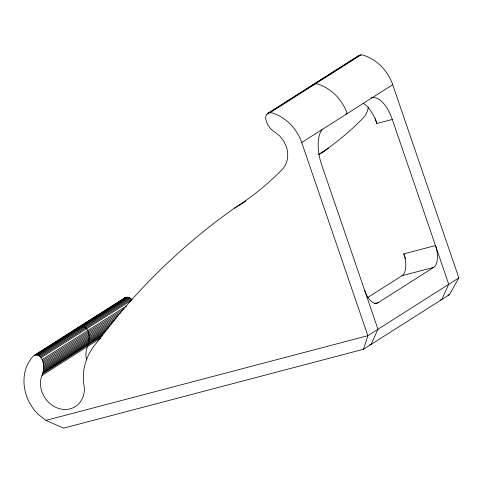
<?xml version="1.0" encoding="UTF-8"?>
<svg xmlns="http://www.w3.org/2000/svg" width="483" height="483" viewBox="0 0 483 483"><rect width="100%" height="100%" fill="white"/><g stroke="black" fill="none" stroke-linecap="round" stroke-linejoin="round"><path stroke-width="0.72" d="M43.754 368.179C43.802 363.947 42.866 359.153 39.666 356.164C33.508 351.654 29.898 360.813 27.362 364.81A42.305 36.744 57.6 0 0 38.048 414.203L45.915 420.397L63.605 428.155L363.482 349.257L449.413 294.666L458.85 277.882L392.709 84.7A42.305 36.744 57.6 0 0 362.975 55.074L361.097 54.845L359.334 55.291L268.349 113.094C265.988 114.29 265.167 117.206 265.904 119.633A17.527 15.227 57.6 0 0 274.815 132.113L279.681 135.946L283.606 140.879L286.316 146.56A24.174 20.998 57.6 0 1 282.766 168.893A353.574 307.122 57.6 0 1 234.478 208.137A794.873 690.43 57.6 0 0 179.664 251.77L166.75 263.676A794.873 690.43 57.6 0 0 96.522 342.918C86.046 354.782 81.126 371.222 84.235 386.823A24.174 20.998 57.6 0 1 61.697 409.186A24.174 20.998 57.6 0 1 40.717 379.523L43.18 371.753L43.754 368.179L110.1 326.031M363.482 349.257L367.859 335.685L301.718 142.503A42.305 36.744 57.6 0 0 271.983 112.877L270.106 112.648L268.349 113.094M78.143 327.649C82.086 323.489 88.148 328.355 88.474 333.083C90.605 339 87.991 345.025 86.209 350.622A24.174 20.998 57.6 0 0 86.578 360.01M123.642 298.748C125.936 296.055 130.362 297.111 132.125 299.877L41.14 357.68M312.398 85.268C313.715 83.957 315.701 83.402 317.482 83.976A42.305 36.744 57.6 0 1 347.217 113.602L345.816 113.97M359.334 55.291L266.906 114.169M42.57 360.771L124.077 308.987M270.106 112.648L361.097 54.845M301.718 142.503L392.709 84.7M234.478 208.137L244.585 201.713A353.574 307.122 57.6 0 0 245.835 200.916M318.514 154.747L324.836 150.732M34.118 355.428L125.103 297.625M34.993 355.108L125.978 297.305M35.923 354.963L126.914 297.16M36.889 354.999L127.88 297.196M37.855 355.222L128.846 297.419M38.791 355.615L129.782 297.806M39.666 356.164L130.658 298.361M40.457 356.859L131.448 299.055M42.081 359.575L126.751 305.787M42.981 361.984L120.702 312.61M43.307 363.216L117.87 315.846M43.548 364.454L116.216 318.297M43.705 365.703L114.471 320.742M43.772 366.947L112.014 323.592M43.645 369.398L108.095 328.452M43.458 370.594L106.012 330.849M43.18 371.753L104.467 332.817M42.818 372.882L102.843 334.749M42.371 373.969L102.402 335.836M41.924 375.466L100.687 338.136M367.949 297.377L402.067 275.696L433.71 267.371A18.131 8.658 75.3 0 0 435.473 245.557L403.83 253.883A18.131 8.658 75.3 0 1 402.067 275.696M374.512 303.644L378.104 302.696L433.71 267.371M458.85 277.882L367.859 335.685L45.915 420.397M371.089 97.916L372.49 97.548A30.972 14.792 75.3 0 1 392.305 119.458L448.737 284.306L441.83 299.478L440.375 299.865M362.987 103.09A30.972 14.792 75.3 0 1 376.897 123.515L392.305 119.458M447.952 295.047L449.413 294.666M369.646 344.814L371.065 344.439L377.972 329.261L321.533 164.419A30.972 14.792 75.3 0 1 321.944 129.661M375.2 118.558L376.897 123.515M403.83 253.883L405.527 258.84M378.104 302.696A18.131 8.658 75.3 0 1 364.701 290.512M239.834 205.1A794.873 690.43 57.6 0 1 241.017 204.249M242.804 202.975A794.873 690.43 57.6 0 1 244.585 201.713M321.901 152.869A794.873 690.43 57.6 0 1 324.274 151.173M328.579 148.323A353.574 307.122 57.6 0 1 325.47 150.334M318.472 154.747A353.574 307.122 57.6 0 0 336.542 141.809L340.606 138.573A353.574 307.122 57.6 0 0 363.645 117.514A24.174 20.998 57.6 0 0 368.324 107.238"/></g></svg>
